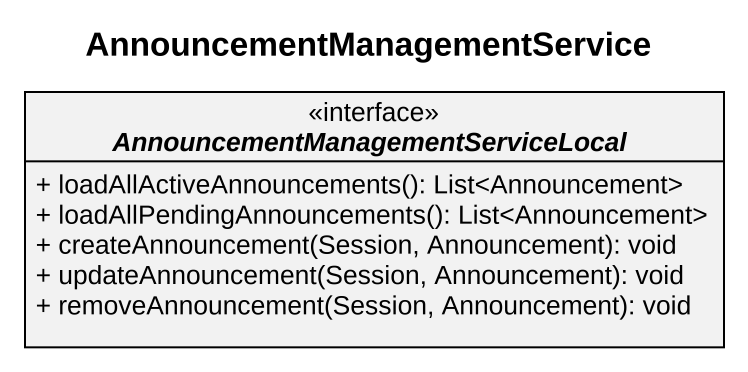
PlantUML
@startuml
title AnnouncementManagementService
hide circle
hide empty members
skinparam classAttributeIconSize 0
interface "AnnouncementManagementServiceLocal" as AnnouncementManagementServic <<interface>> {
  + loadAllActiveAnnouncements(): List<Announcement>
  + loadAllPendingAnnouncements(): List<Announcement>
  + createAnnouncement(Session, Announcement): void
  + updateAnnouncement(Session, Announcement): void
  + removeAnnouncement(Session, Announcement): void
}
@enduml
